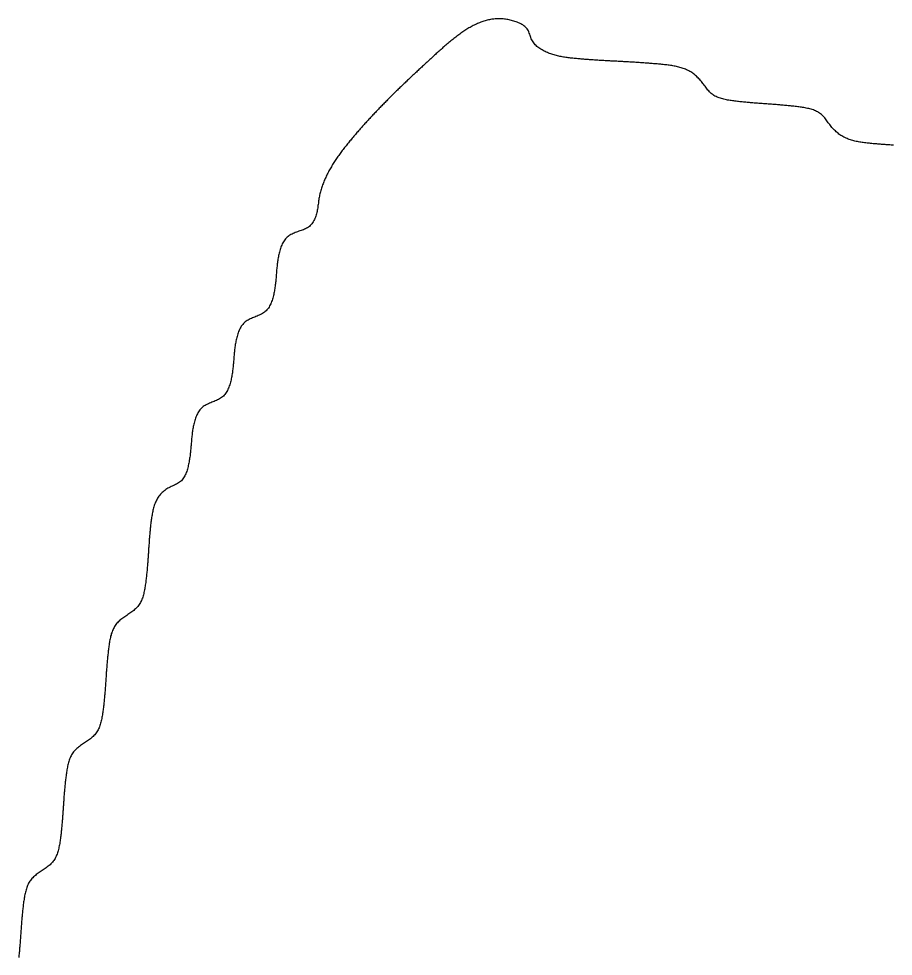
# Model space of a CAD drawing. Extents: x 40 to 225, y 4 to 261.
# Drawn here: x 101.86 to 116.34, y 51.85 to 67.38 of the extents above; entities that cross this region are included whole.
import ezdxf

# ---------------------------------------------------------------- set-up
doc = ezdxf.new("R2010")
doc.units = 0
doc.layers.get('0').update_dxf_attribs({"linetype": 'CONTINUOUS'})

msp = doc.modelspace()

# ---------------------------------------------------------------- linework, layer by layer
at = {"color": 7}
msp.add_polyline3d([(116.346, 65.2859, 0), (116.326, 65.2872, 0), (116.307, 65.2885, 0), (116.287, 65.2898, 0), (116.267, 65.2911, 0), (116.248, 65.2925, 0), (116.228, 65.2939, 0), (116.208, 65.2953, 0), (116.188, 65.2968, 0), (116.168, 65.2982, 0), (116.148, 65.2998, 0), (116.129, 65.3013, 0), (116.109, 65.3029, 0), (116.089, 65.3045, 0), (116.069, 65.3061, 0), (116.049, 65.3078, 0), (116.029, 65.3096, 0), (116.009, 65.3113, 0), (115.988, 65.3131, 0), (115.968, 65.315, 0), (115.948, 65.317, 0), (115.928, 65.319, 0), (115.908, 65.3211, 0), (115.888, 65.3234, 0), (115.867, 65.3259, 0), (115.847, 65.3285, 0), (115.827, 65.3313, 0), (115.807, 65.3343, 0), (115.788, 65.3376, 0), (115.768, 65.3411, 0), (115.748, 65.3449, 0), (115.729, 65.349, 0), (115.709, 65.3535, 0), (115.69, 65.3582, 0), (115.671, 65.3633, 0), (115.652, 65.3688, 0), (115.633, 65.3747, 0), (115.615, 65.381, 0), (115.597, 65.3878, 0), (115.578, 65.395, 0), (115.561, 65.4027, 0), (115.543, 65.4109, 0), (115.526, 65.4196, 0), (115.509, 65.4288, 0), (115.492, 65.4386, 0), (115.476, 65.449, 0), (115.46, 65.46, 0), (115.444, 65.4714, 0), (115.428, 65.4834, 0), (115.413, 65.4959, 0), (115.398, 65.5089, 0), (115.384, 65.5223, 0), (115.369, 65.5361, 0), (115.355, 65.5504, 0), (115.342, 65.565, 0), (115.328, 65.5799, 0), (115.315, 65.5952, 0), (115.303, 65.6108, 0), (115.29, 65.6267, 0), (115.278, 65.6428, 0), (115.266, 65.6591, 0), (115.255, 65.6753, 0), (115.243, 65.6915, 0), (115.231, 65.7075, 0), (115.219, 65.7232, 0), (115.207, 65.7385, 0), (115.194, 65.7534, 0), (115.181, 65.7677, 0), (115.167, 65.7813, 0), (115.153, 65.7942, 0), (115.139, 65.8062, 0), (115.123, 65.8174, 0), (115.107, 65.8278, 0), (115.091, 65.8374, 0), (115.074, 65.8463, 0), (115.056, 65.8546, 0), (115.038, 65.8622, 0), (115.02, 65.8692, 0), (115.001, 65.8757, 0), (114.982, 65.8816, 0), (114.962, 65.887, 0), (114.943, 65.892, 0), (114.923, 65.8965, 0), (114.903, 65.9007, 0), (114.882, 65.9046, 0), (114.862, 65.9081, 0), (114.842, 65.9114, 0), (114.821, 65.9145, 0), (114.801, 65.9174, 0), (114.78, 65.9201, 0), (114.76, 65.9228, 0), (114.74, 65.9253, 0), (114.719, 65.9277, 0), (114.699, 65.9301, 0), (114.679, 65.9324, 0), (114.659, 65.9346, 0), (114.639, 65.9367, 0), (114.62, 65.9388, 0), (114.6, 65.9407, 0), (114.58, 65.9427, 0), (114.56, 65.9445, 0), (114.541, 65.9463, 0), (114.521, 65.9481, 0), (114.502, 65.9497, 0), (114.482, 65.9514, 0), (114.463, 65.953, 0), (114.443, 65.9546, 0), (114.424, 65.9561, 0), (114.404, 65.9576, 0), (114.385, 65.959, 0), (114.366, 65.9605, 0), (114.346, 65.9619, 0), (114.327, 65.9633, 0), (114.308, 65.9646, 0), (114.289, 65.966, 0), (114.269, 65.9674, 0), (114.25, 65.9687, 0), (114.231, 65.9701, 0), (114.212, 65.9714, 0), (114.193, 65.9728, 0), (114.173, 65.9741, 0), (114.154, 65.9755, 0), (114.135, 65.9769, 0), (114.116, 65.9783, 0), (114.096, 65.9797, 0), (114.077, 65.9812, 0), (114.058, 65.9827, 0), (114.038, 65.9842, 0), (114.019, 65.9858, 0), (113.999, 65.9874, 0), (113.98, 65.989, 0), (113.96, 65.9907, 0), (113.941, 65.9924, 0), (113.921, 65.9942, 0), (113.901, 65.9961, 0), (113.882, 65.998, 0), (113.862, 66, 0), (113.842, 66.002, 0), (113.822, 66.0041, 0), (113.802, 66.0063, 0), (113.782, 66.0086, 0), (113.762, 66.0109, 0), (113.742, 66.0134, 0), (113.721, 66.0159, 0), (113.701, 66.0185, 0), (113.681, 66.0213, 0), (113.66, 66.0241, 0), (113.64, 66.0272, 0), (113.619, 66.0304, 0), (113.599, 66.034, 0), (113.579, 66.0378, 0), (113.559, 66.042, 0), (113.539, 66.0465, 0), (113.519, 66.0514, 0), (113.499, 66.0568, 0), (113.48, 66.0627, 0), (113.462, 66.0691, 0), (113.443, 66.076, 0), (113.425, 66.0836, 0), (113.408, 66.0918, 0), (113.39, 66.1007, 0), (113.374, 66.1102, 0), (113.358, 66.1206, 0), (113.342, 66.1317, 0), (113.328, 66.1436, 0), (113.313, 66.1564, 0), (113.3, 66.17, 0), (113.287, 66.1842, 0), (113.274, 66.199, 0), (113.262, 66.2143, 0), (113.25, 66.23, 0), (113.238, 66.246, 0), (113.226, 66.2621, 0), (113.214, 66.2784, 0), (113.202, 66.2946, 0), (113.19, 66.3107, 0), (113.178, 66.3267, 0), (113.165, 66.3423, 0), (113.152, 66.3576, 0), (113.139, 66.3726, 0), (113.125, 66.3873, 0), (113.112, 66.4015, 0), (113.097, 66.4154, 0), (113.083, 66.4288, 0), (113.068, 66.4418, 0), (113.053, 66.4544, 0), (113.037, 66.4664, 0), (113.021, 66.4779, 0), (113.005, 66.4889, 0), (112.989, 66.4994, 0), (112.972, 66.5092, 0), (112.955, 66.5185, 0), (112.938, 66.5273, 0), (112.92, 66.5355, 0), (112.903, 66.5432, 0), (112.885, 66.5504, 0), (112.866, 66.5572, 0), (112.848, 66.5636, 0), (112.829, 66.5695, 0), (112.81, 66.575, 0), (112.791, 66.5801, 0), (112.772, 66.5849, 0), (112.753, 66.5894, 0), (112.733, 66.5935, 0), (112.713, 66.5973, 0), (112.694, 66.6008, 0), (112.674, 66.6041, 0), (112.654, 66.6072, 0), (112.634, 66.61, 0), (112.614, 66.6127, 0), (112.594, 66.6151, 0), (112.574, 66.6174, 0), (112.553, 66.6196, 0), (112.533, 66.6217, 0), (112.513, 66.6237, 0), (112.493, 66.6256, 0), (112.473, 66.6274, 0), (112.453, 66.6292, 0), (112.433, 66.631, 0), (112.413, 66.6327, 0), (112.393, 66.6344, 0), (112.373, 66.6361, 0), (112.353, 66.6377, 0), (112.333, 66.6393, 0), (112.313, 66.6409, 0), (112.294, 66.6424, 0), (112.274, 66.6439, 0), (112.254, 66.6454, 0), (112.234, 66.6468, 0), (112.215, 66.6482, 0), (112.195, 66.6496, 0), (112.176, 66.651, 0), (112.156, 66.6523, 0), (112.136, 66.6536, 0), (112.117, 66.6549, 0), (112.097, 66.6562, 0), (112.078, 66.6574, 0), (112.058, 66.6586, 0), (112.039, 66.6598, 0), (112.019, 66.661, 0), (112, 66.6622, 0), (111.98, 66.6633, 0), (111.961, 66.6645, 0), (111.941, 66.6656, 0), (111.922, 66.6667, 0), (111.902, 66.6678, 0), (111.883, 66.6689, 0), (111.863, 66.67, 0), (111.844, 66.6711, 0), (111.824, 66.6721, 0), (111.805, 66.6732, 0), (111.785, 66.6742, 0), (111.766, 66.6752, 0), (111.746, 66.6763, 0), (111.727, 66.6773, 0), (111.707, 66.6783, 0), (111.688, 66.6794, 0), (111.668, 66.6804, 0), (111.648, 66.6815, 0), (111.629, 66.6825, 0), (111.609, 66.6836, 0), (111.59, 66.6846, 0), (111.57, 66.6857, 0), (111.55, 66.6868, 0), (111.531, 66.6879, 0), (111.511, 66.689, 0), (111.492, 66.6901, 0), (111.472, 66.6913, 0), (111.452, 66.6925, 0), (111.433, 66.6937, 0), (111.413, 66.6949, 0), (111.393, 66.6962, 0), (111.374, 66.6975, 0), (111.354, 66.6988, 0), (111.334, 66.7001, 0), (111.315, 66.7015, 0), (111.295, 66.7029, 0), (111.275, 66.7044, 0), (111.256, 66.7059, 0), (111.236, 66.7074, 0), (111.216, 66.709, 0), (111.196, 66.7107, 0), (111.177, 66.7123, 0), (111.157, 66.7141, 0), (111.137, 66.7158, 0), (111.118, 66.7177, 0), (111.098, 66.7195, 0), (111.078, 66.7215, 0), (111.058, 66.7235, 0), (111.039, 66.7255, 0), (111.019, 66.7277, 0), (110.999, 66.7299, 0), (110.979, 66.7322, 0), (110.96, 66.7347, 0), (110.94, 66.7373, 0), (110.92, 66.7401, 0), (110.901, 66.743, 0), (110.881, 66.7462, 0), (110.862, 66.7495, 0), (110.842, 66.7531, 0), (110.823, 66.7569, 0), (110.803, 66.761, 0), (110.784, 66.7654, 0), (110.765, 66.7701, 0), (110.746, 66.775, 0), (110.727, 66.7803, 0), (110.708, 66.786, 0), (110.689, 66.792, 0), (110.671, 66.7984, 0), (110.652, 66.8052, 0), (110.634, 66.8124, 0), (110.615, 66.82, 0), (110.597, 66.8281, 0), (110.579, 66.8367, 0), (110.561, 66.8457, 0), (110.543, 66.8552, 0), (110.526, 66.8652, 0), (110.508, 66.8758, 0), (110.491, 66.8869, 0), (110.475, 66.8986, 0), (110.459, 66.9108, 0), (110.443, 66.9236, 0), (110.428, 66.9371, 0), (110.414, 66.9511, 0), (110.401, 66.9658, 0), (110.389, 66.9812, 0), (110.377, 66.9972, 0), (110.367, 67.0139, 0), (110.358, 67.0312, 0), (110.349, 67.0493, 0), (110.342, 67.0678, 0), (110.335, 67.0867, 0), (110.329, 67.1056, 0), (110.322, 67.1245, 0), (110.315, 67.1432, 0), (110.308, 67.1615, 0), (110.3, 67.1792, 0), (110.291, 67.1961, 0), (110.281, 67.212, 0), (110.269, 67.227, 0), (110.255, 67.2409, 0), (110.241, 67.2539, 0), (110.226, 67.2659, 0), (110.209, 67.2772, 0), (110.192, 67.2876, 0), (110.174, 67.2973, 0), (110.155, 67.3064, 0), (110.136, 67.3147, 0), (110.117, 67.3225, 0), (110.098, 67.3297, 0), (110.078, 67.3365, 0), (110.059, 67.3427, 0), (110.039, 67.3485, 0), (110.02, 67.3538, 0), (110, 67.3586, 0), (109.981, 67.363, 0), (109.961, 67.3668, 0), (109.942, 67.3702, 0), (109.922, 67.3731, 0), (109.903, 67.3756, 0), (109.884, 67.3775, 0), (109.865, 67.379, 0), (109.845, 67.38, 0), (109.826, 67.3805, 0), (109.807, 67.3805, 0), (109.788, 67.3801, 0), (109.769, 67.3792, 0), (109.75, 67.3778, 0), (109.731, 67.376, 0), (109.713, 67.3737, 0), (109.694, 67.371, 0), (109.675, 67.3678, 0), (109.657, 67.3643, 0), (109.638, 67.3603, 0), (109.62, 67.356, 0), (109.602, 67.3512, 0), (109.583, 67.346, 0), (109.565, 67.3405, 0), (109.547, 67.3346, 0), (109.529, 67.3284, 0), (109.511, 67.3217, 0), (109.493, 67.3148, 0), (109.475, 67.3075, 0), (109.457, 67.2998, 0), (109.44, 67.2919, 0), (109.422, 67.2836, 0), (109.404, 67.2751, 0), (109.387, 67.2662, 0), (109.369, 67.257, 0), (109.352, 67.2476, 0), (109.334, 67.2379, 0), (109.317, 67.2279, 0), (109.3, 67.2177, 0), (109.283, 67.2072, 0), (109.265, 67.1964, 0), (109.248, 67.1855, 0), (109.231, 67.1743, 0), (109.214, 67.1629, 0), (109.197, 67.1513, 0), (109.181, 67.1395, 0), (109.164, 67.1275, 0), (109.147, 67.1153, 0), (109.13, 67.1029, 0), (109.114, 67.0904, 0), (109.097, 67.0777, 0), (109.081, 67.0649, 0), (109.064, 67.0519, 0), (109.048, 67.0388, 0), (109.031, 67.0256, 0), (109.015, 67.0122, 0), (108.999, 66.9987, 0), (108.983, 66.9852, 0), (108.966, 66.9715, 0), (108.95, 66.9577, 0), (108.934, 66.9439, 0), (108.918, 66.93, 0), (108.902, 66.916, 0), (108.886, 66.902, 0), (108.871, 66.8879, 0), (108.855, 66.8738, 0), (108.839, 66.8597, 0), (108.823, 66.8455, 0), (108.808, 66.8314, 0), (108.792, 66.8172, 0), (108.776, 66.803, 0), (108.761, 66.7889, 0), (108.746, 66.7747, 0), (108.73, 66.7606, 0), (108.715, 66.7465, 0), (108.699, 66.7325, 0), (108.684, 66.7185, 0), (108.669, 66.7045, 0), (108.654, 66.6905, 0), (108.639, 66.6766, 0), (108.623, 66.6627, 0), (108.608, 66.6488, 0), (108.593, 66.635, 0), (108.578, 66.6212, 0), (108.563, 66.6074, 0), (108.549, 66.5936, 0), (108.534, 66.5799, 0), (108.519, 66.5662, 0), (108.504, 66.5525, 0), (108.489, 66.5388, 0), (108.475, 66.5251, 0), (108.46, 66.5115, 0), (108.445, 66.4978, 0), (108.431, 66.4842, 0), (108.416, 66.4706, 0), (108.402, 66.457, 0), (108.387, 66.4434, 0), (108.373, 66.4299, 0), (108.358, 66.4163, 0), (108.344, 66.4028, 0), (108.33, 66.3892, 0), (108.315, 66.3757, 0), (108.301, 66.3622, 0), (108.287, 66.3487, 0), (108.273, 66.3351, 0), (108.259, 66.3216, 0), (108.244, 66.3081, 0), (108.23, 66.2946, 0), (108.216, 66.2811, 0), (108.202, 66.2676, 0), (108.188, 66.2541, 0), (108.174, 66.2406, 0), (108.16, 66.2271, 0), (108.146, 66.2135, 0), (108.132, 66.2, 0), (108.118, 66.1865, 0), (108.105, 66.1729, 0), (108.091, 66.1594, 0), (108.077, 66.1458, 0), (108.063, 66.1323, 0), (108.049, 66.1187, 0), (108.036, 66.1051, 0), (108.022, 66.0915, 0), (108.008, 66.0779, 0), (107.995, 66.0642, 0), (107.981, 66.0506, 0), (107.967, 66.0369, 0), (107.954, 66.0232, 0), (107.94, 66.0095, 0), (107.927, 65.9958, 0), (107.913, 65.982, 0), (107.9, 65.9683, 0), (107.886, 65.9545, 0), (107.873, 65.9406, 0), (107.859, 65.9268, 0), (107.846, 65.9129, 0), (107.832, 65.899, 0), (107.819, 65.8851, 0), (107.806, 65.8711, 0), (107.792, 65.8571, 0), (107.779, 65.8431, 0), (107.766, 65.8291, 0), (107.752, 65.815, 0), (107.739, 65.8008, 0), (107.726, 65.7867, 0), (107.712, 65.7725, 0), (107.699, 65.7583, 0), (107.686, 65.744, 0), (107.673, 65.7297, 0), (107.659, 65.7153, 0), (107.646, 65.7009, 0), (107.633, 65.6865, 0), (107.62, 65.672, 0), (107.607, 65.6575, 0), (107.594, 65.6429, 0), (107.58, 65.6283, 0), (107.567, 65.6137, 0), (107.554, 65.5989, 0), (107.541, 65.5842, 0), (107.528, 65.5694, 0), (107.515, 65.5545, 0), (107.502, 65.5396, 0), (107.488, 65.5246, 0), (107.475, 65.5096, 0), (107.462, 65.4945, 0), (107.449, 65.4794, 0), (107.436, 65.4642, 0), (107.423, 65.4489, 0), (107.41, 65.4336, 0), (107.397, 65.4183, 0), (107.384, 65.4028, 0), (107.371, 65.3873, 0), (107.358, 65.3718, 0), (107.345, 65.3562, 0), (107.332, 65.3405, 0), (107.319, 65.3248, 0), (107.306, 65.309, 0), (107.294, 65.2932, 0), (107.281, 65.2773, 0), (107.268, 65.2613, 0), (107.256, 65.2453, 0), (107.243, 65.2292, 0), (107.231, 65.2131, 0), (107.219, 65.1969, 0), (107.207, 65.1806, 0), (107.194, 65.1643, 0), (107.182, 65.1479, 0), (107.171, 65.1315, 0), (107.159, 65.115, 0), (107.147, 65.0984, 0), (107.136, 65.0818, 0), (107.124, 65.0651, 0), (107.113, 65.0483, 0), (107.102, 65.0315, 0), (107.091, 65.0146, 0), (107.08, 64.9977, 0), (107.069, 64.9807, 0), (107.058, 64.9636, 0), (107.048, 64.9465, 0), (107.038, 64.9293, 0), (107.028, 64.912, 0), (107.018, 64.8947, 0), (107.008, 64.8773, 0), (106.998, 64.8598, 0), (106.989, 64.8423, 0), (106.98, 64.8247, 0), (106.971, 64.8071, 0), (106.962, 64.7893, 0), (106.954, 64.7716, 0), (106.945, 64.7537, 0), (106.937, 64.7358, 0), (106.929, 64.7178, 0), (106.921, 64.6998, 0), (106.914, 64.6816, 0), (106.907, 64.6635, 0), (106.9, 64.6452, 0), (106.893, 64.6269, 0), (106.887, 64.6085, 0), (106.88, 64.5901, 0), (106.874, 64.5716, 0), (106.869, 64.553, 0), (106.863, 64.5343, 0), (106.858, 64.5156, 0), (106.853, 64.4968, 0), (106.848, 64.4779, 0), (106.844, 64.459, 0), (106.84, 64.44, 0), (106.836, 64.421, 0), (106.833, 64.4018, 0), (106.83, 64.3826, 0), (106.827, 64.3633, 0), (106.824, 64.344, 0), (106.822, 64.3246, 0), (106.819, 64.3052, 0), (106.816, 64.2858, 0), (106.814, 64.2663, 0), (106.811, 64.2469, 0), (106.808, 64.2274, 0), (106.804, 64.208, 0), (106.801, 64.1885, 0), (106.796, 64.1691, 0), (106.791, 64.1497, 0), (106.786, 64.1304, 0), (106.78, 64.1111, 0), (106.773, 64.0919, 0), (106.765, 64.073, 0), (106.757, 64.0544, 0), (106.747, 64.0362, 0), (106.737, 64.0185, 0), (106.727, 64.0015, 0), (106.715, 63.9853, 0), (106.703, 63.9698, 0), (106.689, 63.9554, 0), (106.675, 63.942, 0), (106.66, 63.9298, 0), (106.645, 63.9189, 0), (106.628, 63.9091, 0), (106.611, 63.9003, 0), (106.593, 63.8924, 0), (106.575, 63.8851, 0), (106.556, 63.8784, 0), (106.537, 63.872, 0), (106.518, 63.8657, 0), (106.499, 63.8594, 0), (106.479, 63.853, 0), (106.46, 63.8462, 0), (106.441, 63.839, 0), (106.422, 63.8314, 0), (106.404, 63.8232, 0), (106.386, 63.8144, 0), (106.369, 63.805, 0), (106.352, 63.795, 0), (106.335, 63.7842, 0), (106.32, 63.7725, 0), (106.305, 63.76, 0), (106.291, 63.7467, 0), (106.278, 63.7324, 0), (106.266, 63.7173, 0), (106.255, 63.7014, 0), (106.244, 63.6849, 0), (106.235, 63.6677, 0), (106.225, 63.65, 0), (106.217, 63.6318, 0), (106.209, 63.6132, 0), (106.202, 63.5943, 0), (106.195, 63.575, 0), (106.189, 63.5556, 0), (106.183, 63.536, 0), (106.178, 63.5163, 0), (106.173, 63.4965, 0), (106.168, 63.4769, 0), (106.164, 63.4572, 0), (106.16, 63.4376, 0), (106.156, 63.418, 0), (106.153, 63.3984, 0), (106.15, 63.3788, 0), (106.147, 63.3593, 0), (106.144, 63.3398, 0), (106.142, 63.3203, 0), (106.14, 63.3008, 0), (106.138, 63.2813, 0), (106.136, 63.2618, 0), (106.134, 63.2424, 0), (106.132, 63.223, 0), (106.13, 63.2036, 0), (106.129, 63.1842, 0), (106.127, 63.1647, 0), (106.126, 63.1454, 0), (106.124, 63.126, 0), (106.123, 63.1066, 0), (106.121, 63.0872, 0), (106.119, 63.0678, 0), (106.118, 63.0484, 0), (106.116, 63.029, 0), (106.114, 63.0095, 0), (106.112, 62.9901, 0), (106.109, 62.9706, 0), (106.107, 62.9512, 0), (106.104, 62.9316, 0), (106.101, 62.9121, 0), (106.098, 62.8925, 0), (106.095, 62.8729, 0), (106.091, 62.8533, 0), (106.087, 62.8336, 0), (106.083, 62.8139, 0), (106.078, 62.7941, 0), (106.073, 62.7743, 0), (106.068, 62.7545, 0), (106.062, 62.7348, 0), (106.056, 62.7152, 0), (106.049, 62.6959, 0), (106.041, 62.6769, 0), (106.033, 62.6583, 0), (106.025, 62.6402, 0), (106.016, 62.6225, 0), (106.006, 62.6055, 0), (105.995, 62.5892, 0), (105.983, 62.5736, 0), (105.971, 62.5588, 0), (105.958, 62.545, 0), (105.944, 62.5321, 0), (105.929, 62.5202, 0), (105.913, 62.5091, 0), (105.896, 62.4988, 0), (105.879, 62.4892, 0), (105.862, 62.4801, 0), (105.844, 62.4716, 0), (105.825, 62.4633, 0), (105.807, 62.4554, 0), (105.788, 62.4476, 0), (105.769, 62.44, 0), (105.75, 62.4322, 0), (105.731, 62.4244, 0), (105.713, 62.4164, 0), (105.694, 62.408, 0), (105.677, 62.3992, 0), (105.659, 62.3899, 0), (105.642, 62.38, 0), (105.626, 62.3694, 0), (105.611, 62.3579, 0), (105.596, 62.3456, 0), (105.582, 62.3323, 0), (105.57, 62.318, 0), (105.558, 62.3029, 0), (105.546, 62.2869, 0), (105.536, 62.2703, 0), (105.526, 62.253, 0), (105.517, 62.2351, 0), (105.509, 62.2168, 0), (105.501, 62.198, 0), (105.494, 62.1788, 0), (105.488, 62.1594, 0), (105.482, 62.1398, 0), (105.476, 62.12, 0), (105.471, 62.1002, 0), (105.466, 62.0804, 0), (105.462, 62.0606, 0), (105.457, 62.0409, 0), (105.454, 62.0212, 0), (105.45, 62.0016, 0), (105.447, 61.982, 0), (105.444, 61.9624, 0), (105.441, 61.9429, 0), (105.438, 61.9234, 0), (105.436, 61.9039, 0), (105.434, 61.8845, 0), (105.432, 61.865, 0), (105.43, 61.8456, 0), (105.428, 61.8262, 0), (105.426, 61.8068, 0), (105.425, 61.7874, 0), (105.423, 61.7681, 0), (105.421, 61.7487, 0), (105.42, 61.7293, 0), (105.418, 61.71, 0), (105.417, 61.6906, 0), (105.415, 61.6712, 0), (105.413, 61.6518, 0), (105.412, 61.6324, 0), (105.41, 61.613, 0), (105.408, 61.5936, 0), (105.405, 61.5741, 0), (105.403, 61.5547, 0), (105.401, 61.5352, 0), (105.398, 61.5156, 0), (105.395, 61.4961, 0), (105.392, 61.4765, 0), (105.388, 61.4569, 0), (105.384, 61.4372, 0), (105.38, 61.4175, 0), (105.376, 61.3978, 0), (105.371, 61.378, 0), (105.366, 61.3581, 0), (105.361, 61.3384, 0), (105.355, 61.3187, 0), (105.348, 61.2992, 0), (105.341, 61.28, 0), (105.334, 61.261, 0), (105.326, 61.2425, 0), (105.317, 61.2245, 0), (105.308, 61.207, 0), (105.297, 61.1902, 0), (105.286, 61.174, 0), (105.275, 61.1587, 0), (105.262, 61.1441, 0), (105.249, 61.1305, 0), (105.234, 61.1179, 0), (105.219, 61.1062, 0), (105.203, 61.0953, 0), (105.187, 61.0852, 0), (105.169, 61.0757, 0), (105.152, 61.0668, 0), (105.133, 61.0583, 0), (105.115, 61.0502, 0), (105.096, 61.0423, 0), (105.077, 61.0346, 0), (105.059, 61.0269, 0), (105.04, 61.0192, 0), (105.021, 61.0113, 0), (105.003, 61.0032, 0), (104.984, 60.9947, 0), (104.967, 60.9858, 0), (104.949, 60.9763, 0), (104.933, 60.9663, 0), (104.917, 60.9554, 0), (104.901, 60.9438, 0), (104.887, 60.9312, 0), (104.874, 60.9176, 0), (104.861, 60.9031, 0), (104.849, 60.8878, 0), (104.838, 60.8717, 0), (104.828, 60.8549, 0), (104.819, 60.8374, 0), (104.81, 60.8194, 0), (104.802, 60.8009, 0), (104.794, 60.7821, 0), (104.787, 60.7628, 0), (104.781, 60.7433, 0), (104.775, 60.7237, 0), (104.769, 60.7039, 0), (104.764, 60.684, 0), (104.759, 60.6642, 0), (104.755, 60.6445, 0), (104.751, 60.6248, 0), (104.747, 60.6051, 0), (104.744, 60.5854, 0), (104.74, 60.5658, 0), (104.737, 60.5463, 0), (104.735, 60.5267, 0), (104.732, 60.5072, 0), (104.73, 60.4877, 0), (104.728, 60.4683, 0), (104.726, 60.4489, 0), (104.724, 60.4295, 0), (104.722, 60.4101, 0), (104.72, 60.3907, 0), (104.719, 60.3713, 0), (104.717, 60.352, 0), (104.715, 60.3326, 0), (104.714, 60.3133, 0), (104.712, 60.294, 0), (104.711, 60.2747, 0), (104.709, 60.2554, 0), (104.707, 60.236, 0), (104.705, 60.2167, 0), (104.703, 60.1973, 0), (104.701, 60.1779, 0), (104.699, 60.1585, 0), (104.697, 60.1391, 0), (104.694, 60.1196, 0), (104.691, 60.1, 0), (104.688, 60.0805, 0), (104.685, 60.0608, 0), (104.682, 60.0412, 0), (104.678, 60.0214, 0), (104.674, 60.0016, 0), (104.669, 59.9817, 0), (104.665, 59.9618, 0), (104.659, 59.9418, 0), (104.654, 59.9218, 0), (104.648, 59.902, 0), (104.642, 59.8824, 0), (104.635, 59.863, 0), (104.627, 59.8441, 0), (104.619, 59.8256, 0), (104.61, 59.8076, 0), (104.6, 59.7903, 0), (104.59, 59.7737, 0), (104.579, 59.7579, 0), (104.567, 59.743, 0), (104.554, 59.729, 0), (104.54, 59.7161, 0), (104.525, 59.7043, 0), (104.509, 59.6934, 0), (104.492, 59.6834, 0), (104.475, 59.674, 0), (104.458, 59.6651, 0), (104.44, 59.6565, 0), (104.422, 59.648, 0), (104.403, 59.6396, 0), (104.385, 59.6309, 0), (104.367, 59.6219, 0), (104.349, 59.6125, 0), (104.331, 59.6024, 0), (104.314, 59.5919, 0), (104.298, 59.5808, 0), (104.281, 59.5691, 0), (104.266, 59.557, 0), (104.25, 59.5443, 0), (104.236, 59.5311, 0), (104.222, 59.5173, 0), (104.208, 59.5031, 0), (104.195, 59.4884, 0), (104.183, 59.4731, 0), (104.172, 59.4574, 0), (104.161, 59.4411, 0), (104.152, 59.4245, 0), (104.142, 59.4074, 0), (104.134, 59.39, 0), (104.126, 59.3721, 0), (104.118, 59.354, 0), (104.111, 59.3355, 0), (104.105, 59.3168, 0), (104.099, 59.2978, 0), (104.093, 59.2785, 0), (104.088, 59.2591, 0), (104.084, 59.2395, 0), (104.079, 59.2197, 0), (104.075, 59.1998, 0), (104.071, 59.1798, 0), (104.068, 59.1598, 0), (104.064, 59.1397, 0), (104.061, 59.1196, 0), (104.058, 59.0995, 0), (104.056, 59.0795, 0), (104.053, 59.0595, 0), (104.05, 59.0395, 0), (104.048, 59.0196, 0), (104.045, 58.9997, 0), (104.043, 58.9799, 0), (104.041, 58.9601, 0), (104.039, 58.9403, 0), (104.037, 58.9206, 0), (104.035, 58.9009, 0), (104.033, 58.8812, 0), (104.031, 58.8616, 0), (104.029, 58.842, 0), (104.028, 58.8224, 0), (104.026, 58.8028, 0), (104.025, 58.7833, 0), (104.023, 58.7638, 0), (104.022, 58.7443, 0), (104.02, 58.7248, 0), (104.019, 58.7054, 0), (104.018, 58.686, 0), (104.016, 58.6666, 0), (104.015, 58.6472, 0), (104.014, 58.6278, 0), (104.012, 58.6084, 0), (104.011, 58.5891, 0), (104.01, 58.5697, 0), (104.009, 58.5504, 0), (104.007, 58.531, 0), (104.006, 58.5117, 0), (104.005, 58.4924, 0), (104.003, 58.473, 0), (104.002, 58.4537, 0), (104.001, 58.4343, 0), (103.999, 58.4149, 0), (103.998, 58.3956, 0), (103.996, 58.3762, 0), (103.995, 58.3567, 0), (103.993, 58.3373, 0), (103.992, 58.3178, 0), (103.99, 58.2983, 0), (103.988, 58.2788, 0), (103.987, 58.2592, 0), (103.985, 58.2396, 0), (103.983, 58.2199, 0), (103.981, 58.2002, 0), (103.979, 58.1805, 0), (103.977, 58.1607, 0), (103.975, 58.1408, 0), (103.973, 58.1209, 0), (103.97, 58.1009, 0), (103.968, 58.0809, 0), (103.965, 58.0608, 0), (103.963, 58.0406, 0), (103.96, 58.0204, 0), (103.957, 58.0001, 0), (103.954, 57.9798, 0), (103.951, 57.9595, 0), (103.947, 57.9392, 0), (103.944, 57.919, 0), (103.94, 57.8989, 0), (103.935, 57.8789, 0), (103.931, 57.8591, 0), (103.926, 57.8396, 0), (103.92, 57.8202, 0), (103.914, 57.8012, 0), (103.908, 57.7824, 0), (103.901, 57.764, 0), (103.893, 57.7459, 0), (103.885, 57.7283, 0), (103.876, 57.7111, 0), (103.867, 57.6944, 0), (103.856, 57.6782, 0), (103.846, 57.6625, 0), (103.834, 57.6474, 0), (103.821, 57.6329, 0), (103.808, 57.619, 0), (103.794, 57.6055, 0), (103.78, 57.5925, 0), (103.765, 57.5799, 0), (103.749, 57.5677, 0), (103.733, 57.5557, 0), (103.717, 57.544, 0), (103.7, 57.5325, 0), (103.684, 57.5211, 0), (103.667, 57.5098, 0), (103.65, 57.4985, 0), (103.633, 57.4872, 0), (103.617, 57.4758, 0), (103.6, 57.4643, 0), (103.584, 57.4527, 0), (103.568, 57.4408, 0), (103.552, 57.4286, 0), (103.537, 57.4161, 0), (103.522, 57.4032, 0), (103.508, 57.3899, 0), (103.495, 57.376, 0), (103.482, 57.3617, 0), (103.47, 57.3467, 0), (103.459, 57.3312, 0), (103.449, 57.3151, 0), (103.439, 57.2985, 0), (103.43, 57.2814, 0), (103.422, 57.2639, 0), (103.414, 57.246, 0), (103.407, 57.2276, 0), (103.4, 57.209, 0), (103.394, 57.19, 0), (103.389, 57.1707, 0), (103.383, 57.1512, 0), (103.379, 57.1314, 0), (103.374, 57.1115, 0), (103.37, 57.0915, 0), (103.366, 57.0713, 0), (103.363, 57.051, 0), (103.36, 57.0307, 0), (103.357, 57.0103, 0), (103.354, 56.99, 0), (103.351, 56.9698, 0), (103.348, 56.9496, 0), (103.346, 56.9294, 0), (103.343, 56.9094, 0), (103.341, 56.8894, 0), (103.339, 56.8694, 0), (103.336, 56.8495, 0), (103.334, 56.8297, 0), (103.332, 56.8099, 0), (103.33, 56.7902, 0), (103.329, 56.7705, 0), (103.327, 56.7509, 0), (103.325, 56.7313, 0), (103.323, 56.7117, 0), (103.322, 56.6922, 0), (103.32, 56.6727, 0), (103.318, 56.6533, 0), (103.317, 56.6338, 0), (103.316, 56.6144, 0), (103.314, 56.595, 0), (103.313, 56.5757, 0), (103.311, 56.5563, 0), (103.31, 56.537, 0), (103.309, 56.5177, 0), (103.307, 56.4984, 0), (103.306, 56.4791, 0), (103.305, 56.4598, 0), (103.303, 56.4405, 0), (103.302, 56.4212, 0), (103.301, 56.4019, 0), (103.3, 56.3826, 0), (103.298, 56.3633, 0), (103.297, 56.344, 0), (103.295, 56.3246, 0), (103.294, 56.3053, 0), (103.293, 56.2859, 0), (103.291, 56.2665, 0), (103.29, 56.2471, 0), (103.288, 56.2277, 0), (103.287, 56.2082, 0), (103.285, 56.1887, 0), (103.283, 56.1692, 0), (103.282, 56.1496, 0), (103.28, 56.13, 0), (103.278, 56.1103, 0), (103.276, 56.0906, 0), (103.274, 56.0709, 0), (103.272, 56.0511, 0), (103.27, 56.0312, 0), (103.268, 56.0113, 0), (103.265, 55.9913, 0), (103.263, 55.9713, 0), (103.261, 55.9512, 0), (103.258, 55.9311, 0), (103.255, 55.9108, 0), (103.252, 55.8906, 0), (103.25, 55.8702, 0), (103.246, 55.8499, 0), (103.243, 55.8296, 0), (103.239, 55.8094, 0), (103.236, 55.7892, 0), (103.231, 55.7692, 0), (103.227, 55.7493, 0), (103.222, 55.7297, 0), (103.217, 55.7103, 0), (103.211, 55.6911, 0), (103.205, 55.6722, 0), (103.198, 55.6537, 0), (103.19, 55.6355, 0), (103.182, 55.6178, 0), (103.174, 55.6004, 0), (103.165, 55.5835, 0), (103.155, 55.5671, 0), (103.144, 55.5513, 0), (103.132, 55.536, 0), (103.12, 55.5213, 0), (103.107, 55.5071, 0), (103.094, 55.4935, 0), (103.079, 55.4804, 0), (103.064, 55.4677, 0), (103.049, 55.4553, 0), (103.033, 55.4432, 0), (103.017, 55.4314, 0), (103.001, 55.4198, 0), (102.984, 55.4084, 0), (102.967, 55.3971, 0), (102.95, 55.3858, 0), (102.934, 55.3745, 0), (102.917, 55.3632, 0), (102.9, 55.3517, 0), (102.884, 55.3401, 0), (102.868, 55.3283, 0), (102.852, 55.3162, 0), (102.837, 55.3038, 0), (102.822, 55.2911, 0), (102.807, 55.2779, 0), (102.794, 55.2643, 0), (102.781, 55.2501, 0), (102.769, 55.2354, 0), (102.757, 55.22, 0), (102.747, 55.2042, 0), (102.737, 55.1877, 0), (102.727, 55.1708, 0), (102.719, 55.1534, 0), (102.711, 55.1356, 0), (102.704, 55.1175, 0), (102.697, 55.0989, 0), (102.691, 55.08, 0), (102.685, 55.0608, 0), (102.68, 55.0414, 0), (102.675, 55.0217, 0), (102.67, 55.0019, 0), (102.666, 54.9818, 0), (102.662, 54.9617, 0), (102.659, 54.9415, 0), (102.655, 54.9212, 0), (102.652, 54.9008, 0), (102.649, 54.8805, 0), (102.646, 54.8602, 0), (102.644, 54.84, 0), (102.641, 54.8198, 0), (102.639, 54.7997, 0), (102.636, 54.7797, 0), (102.634, 54.7598, 0), (102.632, 54.7399, 0), (102.63, 54.72, 0), (102.628, 54.7002, 0), (102.626, 54.6805, 0), (102.624, 54.6608, 0), (102.622, 54.6411, 0), (102.62, 54.6215, 0), (102.618, 54.6019, 0), (102.617, 54.5824, 0), (102.615, 54.5629, 0), (102.613, 54.5434, 0), (102.612, 54.524, 0), (102.61, 54.5046, 0), (102.609, 54.4852, 0), (102.608, 54.4658, 0), (102.606, 54.4465, 0), (102.605, 54.4271, 0), (102.604, 54.4078, 0), (102.602, 54.3885, 0), (102.601, 54.3692, 0), (102.6, 54.3499, 0), (102.598, 54.3306, 0), (102.597, 54.3113, 0), (102.596, 54.292, 0), (102.594, 54.2727, 0), (102.593, 54.2534, 0), (102.592, 54.2341, 0), (102.59, 54.2148, 0), (102.589, 54.1954, 0), (102.588, 54.1761, 0), (102.586, 54.1567, 0), (102.585, 54.1373, 0), (102.583, 54.1178, 0), (102.582, 54.0984, 0), (102.58, 54.0789, 0), (102.578, 54.0594, 0), (102.577, 54.0398, 0), (102.575, 54.0202, 0), (102.573, 54.0006, 0), (102.571, 53.9809, 0), (102.569, 53.9611, 0), (102.567, 53.9414, 0), (102.565, 53.9215, 0), (102.563, 53.9016, 0), (102.561, 53.8817, 0), (102.558, 53.8617, 0), (102.556, 53.8416, 0), (102.553, 53.8215, 0), (102.551, 53.8013, 0), (102.548, 53.781, 0), (102.545, 53.7607, 0), (102.542, 53.7404, 0), (102.539, 53.72, 0), (102.535, 53.6998, 0), (102.531, 53.6796, 0), (102.527, 53.6595, 0), (102.523, 53.6396, 0), (102.518, 53.6199, 0), (102.513, 53.6004, 0), (102.507, 53.5811, 0), (102.501, 53.5622, 0), (102.495, 53.5435, 0), (102.487, 53.5252, 0), (102.48, 53.5073, 0), (102.471, 53.4898, 0), (102.462, 53.4727, 0), (102.453, 53.4562, 0), (102.442, 53.4401, 0), (102.431, 53.4246, 0), (102.419, 53.4097, 0), (102.406, 53.3954, 0), (102.393, 53.3816, 0), (102.379, 53.3683, 0), (102.364, 53.3554, 0), (102.349, 53.3429, 0), (102.333, 53.3308, 0), (102.317, 53.3189, 0), (102.301, 53.3072, 0), (102.284, 53.2957, 0), (102.268, 53.2844, 0), (102.251, 53.2731, 0), (102.234, 53.2618, 0), (102.217, 53.2505, 0), (102.2, 53.2391, 0), (102.184, 53.2275, 0), (102.168, 53.2158, 0), (102.152, 53.2038, 0), (102.136, 53.1916, 0), (102.121, 53.1789, 0), (102.107, 53.1659, 0), (102.093, 53.1525, 0), (102.08, 53.1385, 0), (102.067, 53.1239, 0), (102.056, 53.1088, 0), (102.045, 53.0931, 0), (102.035, 53.0769, 0), (102.025, 53.0602, 0), (102.016, 53.043, 0), (102.008, 53.0253, 0), (102.001, 53.0072, 0), (101.994, 52.9888, 0), (101.987, 52.97, 0), (101.981, 52.951, 0), (101.976, 52.9316, 0), (101.971, 52.912, 0), (101.966, 52.8922, 0), (101.962, 52.8723, 0), (101.958, 52.8522, 0), (101.954, 52.8319, 0), (101.951, 52.8117, 0), (101.948, 52.7913, 0), (101.945, 52.771, 0), (101.942, 52.7507, 0), (101.939, 52.7304, 0), (101.936, 52.7102, 0), (101.934, 52.6901, 0), (101.932, 52.67, 0), (101.929, 52.65, 0), (101.927, 52.6301, 0), (101.925, 52.6102, 0), (101.923, 52.5903, 0), (101.921, 52.5706, 0), (101.919, 52.5508, 0), (101.917, 52.5311, 0), (101.915, 52.5115, 0), (101.914, 52.4919, 0), (101.912, 52.4723, 0), (101.91, 52.4528, 0), (101.909, 52.4333, 0), (101.907, 52.4139, 0), (101.906, 52.3945, 0), (101.904, 52.3751, 0), (101.903, 52.3557, 0), (101.901, 52.3364, 0), (101.9, 52.317, 0), (101.899, 52.2977, 0), (101.897, 52.2784, 0), (101.896, 52.2592, 0), (101.895, 52.2399, 0), (101.893, 52.2207, 0), (101.892, 52.2015, 0), (101.891, 52.1822, 0), (101.889, 52.163, 0), (101.888, 52.1438, 0), (101.886, 52.1245, 0), (101.885, 52.1053, 0), (101.883, 52.086, 0), (101.882, 52.0667, 0), (101.88, 52.0475, 0), (101.879, 52.0281, 0), (101.877, 52.0088, 0), (101.876, 51.9894, 0), (101.874, 51.97, 0), (101.872, 51.9505, 0), (101.871, 51.931, 0), (101.869, 51.9114, 0), (101.867, 51.8918, 0), (101.865, 51.8721, 0), (101.863, 51.8524, 0), (101.861, 51.8326, 0)], dxfattribs=at)

doc.saveas('drawing.dxf')
